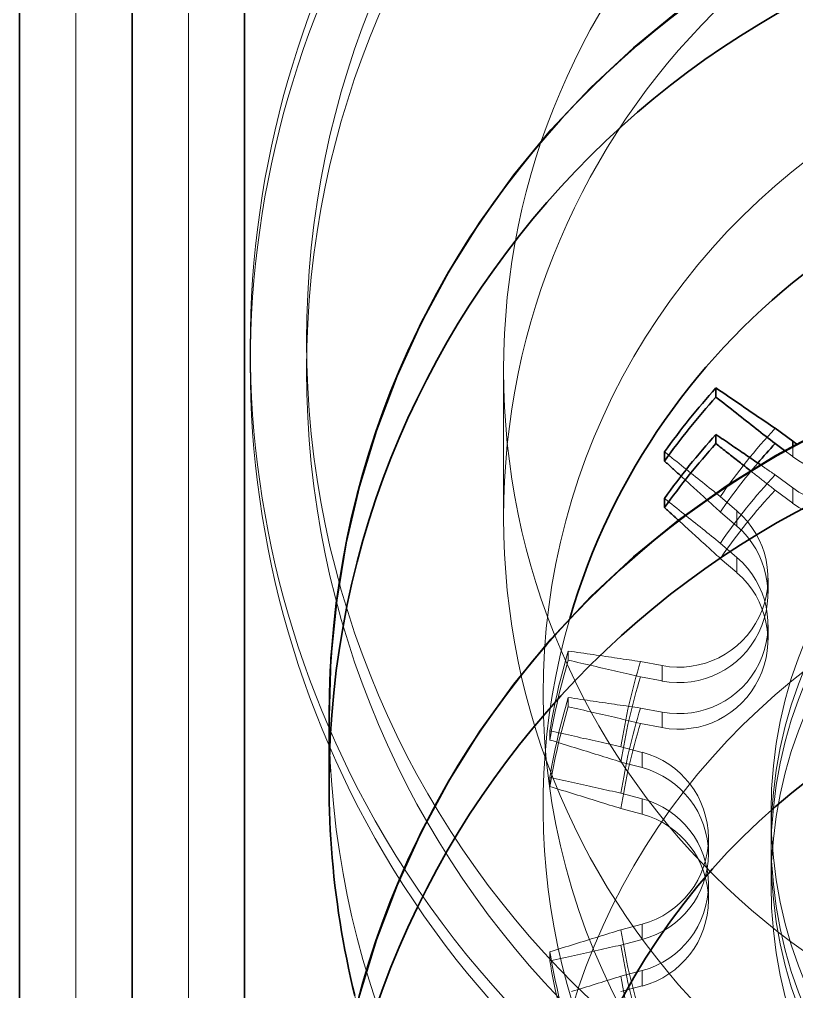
# Model space of a CAD drawing. Header units: millimetres. Extents: x 6115 to 12360, y 7255 to 12668.
# Drawn here: x 6126.9 to 6154.51, y 7746.75 to 7781.27 of the extents above; entities that cross this region are included whole.
import ezdxf

# ---------------------------------------------------------------- set-up
doc = ezdxf.new("R2010")
doc.units = ezdxf.units.MM
doc.layers.add('外形線', color=7, linetype='Continuous', lineweight=50)

msp = doc.modelspace()

# ---------------------------------------------------------------- linework, layer by layer
at = {"layer": '外形線', "linetype": 'Continuous', "lineweight": 18}
for p, q in [((6128.905, 10324.034), (6128.905, 7653.743)), ((6132.905, 10321.316), (6132.905, 7651.025)), ((6135.105, 7769.647), (6135.105, 7769.02)), ((6144.105, 7763.585), (6144.105, 7768.811)), ((6154.377, 7765.746), (6154.085, 7765.961)), ((6154.377, 7765.746), (6154.377, 7766.122)), ((6153.75, 7765.099), (6154.377, 7764.638)), ((6154.377, 7764.095), (6153.75, 7764.555)), ((6154.377, 7764.095), (6154.377, 7764.638)), ((6152.395, 7763.819), (6151.804, 7764.324)), ((6151.804, 7763.781), (6152.395, 7763.275)), ((6152.395, 7763.275), (6152.395, 7763.819)), ((6152.395, 7762.167), (6151.804, 7762.673)), ((6151.804, 7762.129), (6152.395, 7761.624)), ((6152.395, 7761.624), (6152.395, 7762.167)), ((6153.499, 7760.882), (6153.499, 7761.425)), ((6153.499, 7759.23), (6153.499, 7759.774)), ((6146.4, 7758.515), (6146.4, 7758.841)), ((6148.968, 7758.467), (6149.734, 7758.323)), ((6149.734, 7757.779), (6149.734, 7758.323)), ((6149.734, 7757.779), (6148.968, 7757.923)), ((6146.4, 7756.864), (6146.4, 7757.19)), ((6148.968, 7756.815), (6149.734, 7756.671)), ((6149.734, 7756.128), (6149.734, 7756.671)), ((6149.734, 7756.128), (6148.968, 7756.272)), ((6145.749, 7756.006), (6145.749, 7755.68)), ((6149.026, 7755.241), (6148.274, 7755.442)), ((6149.026, 7754.698), (6149.026, 7755.241)), ((6148.274, 7754.898), (6149.026, 7754.698)), ((6145.749, 7754.354), (6145.749, 7754.028)), ((6149.026, 7753.59), (6148.274, 7753.79)), ((6149.026, 7753.046), (6149.026, 7753.59)), ((6148.274, 7753.247), (6149.026, 7753.046)), ((6153.605, 7752.191), (6153.605, 7753.132)), ((6151.38, 7751.648), (6151.38, 7752.191)), ((6153.605, 7750.54), (6153.605, 7751.648)), ((6151.38, 7749.996), (6151.38, 7750.54)), ((6148.274, 7748.94), (6149.026, 7749.141)), ((6149.026, 7748.598), (6149.026, 7749.141)), ((6149.026, 7748.598), (6148.274, 7748.397)), ((6145.749, 7747.833), (6145.749, 7748.159)), ((6148.274, 7747.289), (6149.026, 7747.49)), ((6149.026, 7746.946), (6149.026, 7747.49)), ((6149.026, 7746.946), (6148.274, 7746.745))]:
    msp.add_line(p, q, dxfattribs=at).dxf.unprotected_set("ltscale", 0)
at = {"layer": '外形線', "linetype": 'Continuous', "lineweight": 35}
for p, q in [((6126.905, 7664.793), (6126.905, 10322.989)), ((6130.905, 7665.421), (6130.905, 10321.316)), ((6134.905, 10320.898), (6134.905, 7666.05)), ((6151.646, 7767.859), (6151.646, 7768.185)), ((6153.75, 7766.75), (6154.377, 7766.29)), ((6151.646, 7766.208), (6151.646, 7766.534)), ((6154.377, 7766.122), (6154.377, 7766.29)), ((6154.085, 7765.961), (6153.75, 7766.207)), ((6149.823, 7765.911), (6149.823, 7765.585)), ((6149.823, 7764.26), (6149.823, 7763.934)), ((6137.905, 7756.519), (6137.905, 7754.135))]:
    msp.add_line(p, q, dxfattribs=at).dxf.unprotected_set("ltscale", 0)
for points in [[(6150.323, 7781.575), (6148.719, 7780.266), (6147.204, 7778.855), (6145.785, 7777.348), (6144.468, 7775.752), (6143.258, 7774.073), (6142.161, 7772.318), (6141.181, 7770.496), (6140.323, 7768.613), (6139.591, 7766.678), (6138.988, 7764.699), (6138.515, 7762.685), (6138.177, 7760.644), (6137.973, 7758.586), (6137.905, 7756.519)], [(6169.605, 7770.003), (6167.534, 7769.936), (6165.472, 7769.734), (6163.428, 7769.398), (6161.41, 7768.93), (6159.427, 7768.332), (6157.487, 7767.606), (6155.599, 7766.755), (6153.77, 7765.783), (6152.009, 7764.694), (6150.323, 7763.492), (6148.719, 7762.183), (6147.204, 7760.772), (6145.785, 7759.265), (6144.468, 7757.668), (6143.258, 7755.989), (6142.161, 7754.235), (6141.181, 7752.412), (6140.323, 7750.529), (6139.591, 7748.594), (6138.988, 7746.616)], [(6151.646, 7768.185), (6151.739, 7768.122), (6151.831, 7768.059), (6151.923, 7767.997), (6152.014, 7767.935), (6152.105, 7767.873), (6152.195, 7767.811), (6152.285, 7767.75), (6152.374, 7767.689), (6152.463, 7767.628), (6152.552, 7767.567), (6152.64, 7767.507), (6152.728, 7767.447), (6152.815, 7767.388), (6152.902, 7767.328), (6152.989, 7767.269), (6153.075, 7767.211), (6153.161, 7767.152), (6153.246, 7767.094), (6153.331, 7767.036), (6153.415, 7766.978), (6153.5, 7766.921), (6153.583, 7766.864), (6153.667, 7766.807), (6153.75, 7766.75)], [(6153.75, 7766.207), (6153.667, 7766.272), (6153.583, 7766.337), (6153.5, 7766.403), (6153.415, 7766.469), (6153.331, 7766.536), (6153.246, 7766.602), (6153.161, 7766.669), (6153.075, 7766.737), (6152.989, 7766.805), (6152.902, 7766.872), (6152.815, 7766.941), (6152.728, 7767.009), (6152.64, 7767.078), (6152.552, 7767.148), (6152.463, 7767.217), (6152.374, 7767.287), (6152.285, 7767.358), (6152.195, 7767.428), (6152.105, 7767.499), (6152.014, 7767.57), (6151.923, 7767.642), (6151.831, 7767.714), (6151.739, 7767.786), (6151.646, 7767.859)], [(6151.646, 7766.534), (6151.715, 7766.487), (6151.783, 7766.441), (6151.851, 7766.394), (6151.918, 7766.348), (6151.985, 7766.302), (6152.053, 7766.257), (6152.119, 7766.211), (6152.186, 7766.166), (6152.252, 7766.12), (6152.319, 7766.075), (6152.384, 7766.03), (6152.45, 7765.985), (6152.516, 7765.941), (6152.581, 7765.896), (6152.646, 7765.852), (6152.711, 7765.808), (6152.775, 7765.764), (6152.839, 7765.72), (6152.903, 7765.676), (6152.967, 7765.632), (6153.031, 7765.589), (6153.094, 7765.546), (6153.158, 7765.503), (6153.221, 7765.46)], [(6152.87, 7765.246), (6152.821, 7765.285), (6152.771, 7765.324), (6152.722, 7765.363), (6152.672, 7765.402), (6152.622, 7765.441), (6152.572, 7765.481), (6152.522, 7765.52), (6152.471, 7765.56), (6152.421, 7765.599), (6152.37, 7765.639), (6152.319, 7765.679), (6152.268, 7765.719), (6152.217, 7765.759), (6152.166, 7765.799), (6152.115, 7765.84), (6152.063, 7765.88), (6152.012, 7765.921), (6151.96, 7765.961), (6151.908, 7766.002), (6151.856, 7766.043), (6151.804, 7766.084), (6151.751, 7766.125), (6151.699, 7766.166), (6151.646, 7766.208)], [(6149.823, 7765.585), (6149.848, 7765.563), (6149.872, 7765.54), (6149.897, 7765.518), (6149.922, 7765.495), (6149.946, 7765.473), (6149.971, 7765.45), (6149.996, 7765.428), (6150.02, 7765.406), (6150.045, 7765.383), (6150.069, 7765.361), (6150.093, 7765.339), (6150.118, 7765.317), (6150.142, 7765.294), (6150.167, 7765.272), (6150.191, 7765.25), (6150.215, 7765.228), (6150.239, 7765.206), (6150.263, 7765.184), (6150.288, 7765.162), (6150.312, 7765.14), (6150.336, 7765.118), (6150.36, 7765.096), (6150.384, 7765.074), (6150.408, 7765.052)], [(6149.823, 7763.934), (6149.844, 7763.915), (6149.864, 7763.896), (6149.885, 7763.877), (6149.906, 7763.858), (6149.927, 7763.839), (6149.947, 7763.82), (6149.968, 7763.802), (6149.988, 7763.783), (6150.009, 7763.764), (6150.03, 7763.745), (6150.05, 7763.727), (6150.071, 7763.708), (6150.091, 7763.689), (6150.112, 7763.671), (6150.132, 7763.652), (6150.152, 7763.634), (6150.173, 7763.615), (6150.193, 7763.596), (6150.213, 7763.578), (6150.234, 7763.559), (6150.254, 7763.541), (6150.274, 7763.523), (6150.295, 7763.504), (6150.315, 7763.486)], [(6138.82, 7746.606), (6138.742, 7746.927), (6138.668, 7747.249), (6138.597, 7747.572), (6138.53, 7747.896), (6138.466, 7748.22), (6138.406, 7748.545), (6138.349, 7748.871), (6138.295, 7749.197), (6138.245, 7749.524), (6138.198, 7749.851), (6138.155, 7750.179), (6138.115, 7750.507), (6138.078, 7750.836), (6138.045, 7751.165), (6138.016, 7751.494), (6137.99, 7751.823), (6137.967, 7752.153), (6137.948, 7752.483), (6137.933, 7752.813), (6137.92, 7753.144), (6137.912, 7753.474), (6137.906, 7753.805), (6137.905, 7754.135)]]:
    msp.add_lwpolyline(points, dxfattribs=at).dxf.unprotected_set("ltscale", 0)
at = {"layer": '外形線', "linetype": 'Continuous', "lineweight": 18}
for points in [[(6151.804, 7764.324), (6151.726, 7764.387), (6151.648, 7764.45), (6151.569, 7764.513), (6151.489, 7764.576), (6151.41, 7764.64), (6151.33, 7764.704), (6151.249, 7764.769), (6151.169, 7764.833), (6151.088, 7764.898), (6151.006, 7764.964), (6150.924, 7765.029), (6150.842, 7765.095), (6150.759, 7765.161), (6150.676, 7765.228), (6150.593, 7765.295), (6150.509, 7765.362), (6150.424, 7765.43), (6150.34, 7765.497), (6150.255, 7765.566), (6150.169, 7765.634), (6150.083, 7765.703), (6149.997, 7765.772), (6149.91, 7765.841), (6149.823, 7765.911)], [(6153.75, 7764.555), (6153.714, 7764.583), (6153.678, 7764.611), (6153.642, 7764.64), (6153.606, 7764.668), (6153.57, 7764.696), (6153.534, 7764.725), (6153.498, 7764.753), (6153.461, 7764.782), (6153.425, 7764.81), (6153.388, 7764.839), (6153.352, 7764.868), (6153.315, 7764.896), (6153.279, 7764.925), (6153.242, 7764.954), (6153.205, 7764.983), (6153.168, 7765.012), (6153.131, 7765.041), (6153.094, 7765.07), (6153.057, 7765.099), (6153.02, 7765.129), (6152.983, 7765.158), (6152.945, 7765.187), (6152.908, 7765.217), (6152.87, 7765.246)], [(6153.221, 7765.46), (6153.243, 7765.444), (6153.265, 7765.429), (6153.288, 7765.414), (6153.31, 7765.399), (6153.332, 7765.384), (6153.354, 7765.368), (6153.376, 7765.353), (6153.399, 7765.338), (6153.421, 7765.323), (6153.443, 7765.308), (6153.465, 7765.293), (6153.487, 7765.278), (6153.509, 7765.263), (6153.531, 7765.248), (6153.553, 7765.233), (6153.575, 7765.218), (6153.597, 7765.203), (6153.619, 7765.188), (6153.641, 7765.173), (6153.663, 7765.158), (6153.684, 7765.143), (6153.706, 7765.128), (6153.728, 7765.114), (6153.75, 7765.099)], [(6150.408, 7765.052), (6150.468, 7764.997), (6150.529, 7764.942), (6150.589, 7764.888), (6150.649, 7764.833), (6150.708, 7764.779), (6150.768, 7764.725), (6150.827, 7764.671), (6150.886, 7764.617), (6150.945, 7764.563), (6151.004, 7764.51), (6151.062, 7764.457), (6151.12, 7764.404), (6151.178, 7764.351), (6151.236, 7764.298), (6151.294, 7764.246), (6151.351, 7764.193), (6151.409, 7764.141), (6151.466, 7764.089), (6151.523, 7764.037), (6151.579, 7763.986), (6151.636, 7763.934), (6151.692, 7763.883), (6151.748, 7763.832), (6151.804, 7763.781)], [(6151.804, 7762.673), (6151.726, 7762.735), (6151.648, 7762.798), (6151.569, 7762.861), (6151.489, 7762.925), (6151.41, 7762.989), (6151.33, 7763.053), (6151.249, 7763.117), (6151.169, 7763.182), (6151.088, 7763.247), (6151.006, 7763.312), (6150.924, 7763.378), (6150.842, 7763.444), (6150.759, 7763.51), (6150.676, 7763.576), (6150.593, 7763.643), (6150.509, 7763.711), (6150.424, 7763.778), (6150.34, 7763.846), (6150.255, 7763.914), (6150.169, 7763.982), (6150.083, 7764.051), (6149.997, 7764.12), (6149.91, 7764.19), (6149.823, 7764.26)], [(6150.315, 7763.486), (6150.379, 7763.427), (6150.444, 7763.368), (6150.508, 7763.31), (6150.572, 7763.251), (6150.636, 7763.193), (6150.699, 7763.135), (6150.763, 7763.078), (6150.826, 7763.02), (6150.888, 7762.963), (6150.951, 7762.906), (6151.013, 7762.849), (6151.076, 7762.793), (6151.137, 7762.736), (6151.199, 7762.68), (6151.261, 7762.624), (6151.322, 7762.568), (6151.383, 7762.513), (6151.444, 7762.457), (6151.504, 7762.402), (6151.565, 7762.347), (6151.625, 7762.292), (6151.685, 7762.238), (6151.745, 7762.183), (6151.804, 7762.129)], [(6146.4, 7758.841), (6146.513, 7758.825), (6146.625, 7758.809), (6146.737, 7758.792), (6146.848, 7758.776), (6146.959, 7758.76), (6147.069, 7758.744), (6147.179, 7758.728), (6147.288, 7758.712), (6147.397, 7758.696), (6147.505, 7758.68), (6147.613, 7758.664), (6147.72, 7758.649), (6147.827, 7758.633), (6147.933, 7758.618), (6148.039, 7758.602), (6148.144, 7758.587), (6148.249, 7758.572), (6148.353, 7758.557), (6148.457, 7758.541), (6148.56, 7758.526), (6148.663, 7758.511), (6148.765, 7758.496), (6148.867, 7758.482), (6148.968, 7758.467)], [(6148.968, 7757.923), (6148.867, 7757.947), (6148.765, 7757.97), (6148.663, 7757.994), (6148.56, 7758.017), (6148.457, 7758.041), (6148.353, 7758.065), (6148.249, 7758.089), (6148.144, 7758.113), (6148.039, 7758.137), (6147.933, 7758.162), (6147.827, 7758.186), (6147.72, 7758.211), (6147.613, 7758.236), (6147.505, 7758.26), (6147.397, 7758.285), (6147.288, 7758.31), (6147.179, 7758.336), (6147.069, 7758.361), (6146.959, 7758.386), (6146.848, 7758.412), (6146.737, 7758.438), (6146.625, 7758.463), (6146.513, 7758.489), (6146.4, 7758.515)], [(6146.4, 7757.19), (6146.513, 7757.173), (6146.625, 7757.157), (6146.737, 7757.141), (6146.848, 7757.124), (6146.959, 7757.108), (6147.069, 7757.092), (6147.179, 7757.076), (6147.288, 7757.06), (6147.397, 7757.044), (6147.505, 7757.029), (6147.613, 7757.013), (6147.72, 7756.997), (6147.827, 7756.982), (6147.933, 7756.966), (6148.039, 7756.951), (6148.144, 7756.935), (6148.249, 7756.92), (6148.353, 7756.905), (6148.457, 7756.89), (6148.56, 7756.875), (6148.663, 7756.86), (6148.765, 7756.845), (6148.867, 7756.83), (6148.968, 7756.815)], [(6148.968, 7756.272), (6148.867, 7756.295), (6148.765, 7756.319), (6148.663, 7756.342), (6148.56, 7756.366), (6148.457, 7756.39), (6148.353, 7756.414), (6148.249, 7756.438), (6148.144, 7756.462), (6148.039, 7756.486), (6147.933, 7756.51), (6147.827, 7756.535), (6147.72, 7756.559), (6147.613, 7756.584), (6147.505, 7756.609), (6147.397, 7756.634), (6147.288, 7756.659), (6147.179, 7756.684), (6147.069, 7756.709), (6146.959, 7756.735), (6146.848, 7756.76), (6146.737, 7756.786), (6146.625, 7756.812), (6146.513, 7756.838), (6146.4, 7756.864)], [(6148.274, 7755.442), (6148.174, 7755.464), (6148.074, 7755.486), (6147.973, 7755.509), (6147.872, 7755.531), (6147.771, 7755.554), (6147.669, 7755.577), (6147.567, 7755.6), (6147.464, 7755.623), (6147.36, 7755.646), (6147.256, 7755.669), (6147.152, 7755.692), (6147.047, 7755.716), (6146.942, 7755.739), (6146.836, 7755.763), (6146.73, 7755.787), (6146.623, 7755.811), (6146.515, 7755.835), (6146.407, 7755.859), (6146.299, 7755.883), (6146.19, 7755.907), (6146.08, 7755.932), (6145.97, 7755.956), (6145.86, 7755.981), (6145.749, 7756.006)], [(6145.749, 7755.68), (6145.86, 7755.645), (6145.97, 7755.611), (6146.08, 7755.577), (6146.19, 7755.543), (6146.299, 7755.509), (6146.407, 7755.476), (6146.515, 7755.442), (6146.623, 7755.409), (6146.73, 7755.376), (6146.836, 7755.343), (6146.942, 7755.31), (6147.047, 7755.278), (6147.152, 7755.245), (6147.256, 7755.213), (6147.36, 7755.181), (6147.464, 7755.149), (6147.567, 7755.117), (6147.669, 7755.085), (6147.771, 7755.054), (6147.872, 7755.022), (6147.973, 7754.991), (6148.074, 7754.96), (6148.174, 7754.929), (6148.274, 7754.898)], [(6148.274, 7753.79), (6148.174, 7753.812), (6148.074, 7753.835), (6147.973, 7753.857), (6147.872, 7753.88), (6147.771, 7753.902), (6147.669, 7753.925), (6147.567, 7753.948), (6147.464, 7753.971), (6147.36, 7753.994), (6147.256, 7754.017), (6147.152, 7754.041), (6147.047, 7754.064), (6146.942, 7754.088), (6146.836, 7754.111), (6146.73, 7754.135), (6146.623, 7754.159), (6146.515, 7754.183), (6146.407, 7754.207), (6146.299, 7754.231), (6146.19, 7754.256), (6146.08, 7754.28), (6145.97, 7754.305), (6145.86, 7754.329), (6145.749, 7754.354)], [(6145.749, 7754.028), (6145.86, 7753.994), (6145.97, 7753.96), (6146.08, 7753.925), (6146.19, 7753.892), (6146.299, 7753.858), (6146.407, 7753.824), (6146.515, 7753.791), (6146.623, 7753.758), (6146.73, 7753.725), (6146.836, 7753.692), (6146.942, 7753.659), (6147.047, 7753.626), (6147.152, 7753.594), (6147.256, 7753.561), (6147.36, 7753.529), (6147.464, 7753.497), (6147.567, 7753.465), (6147.669, 7753.434), (6147.771, 7753.402), (6147.872, 7753.371), (6147.973, 7753.34), (6148.074, 7753.308), (6148.174, 7753.277), (6148.274, 7753.247)], [(6145.749, 7748.159), (6145.86, 7748.193), (6145.97, 7748.227), (6146.08, 7748.262), (6146.19, 7748.295), (6146.299, 7748.329), (6146.407, 7748.363), (6146.515, 7748.396), (6146.623, 7748.429), (6146.73, 7748.462), (6146.836, 7748.495), (6146.942, 7748.528), (6147.047, 7748.561), (6147.152, 7748.593), (6147.256, 7748.626), (6147.36, 7748.658), (6147.464, 7748.69), (6147.567, 7748.722), (6147.669, 7748.753), (6147.771, 7748.785), (6147.872, 7748.816), (6147.973, 7748.848), (6148.074, 7748.879), (6148.174, 7748.91), (6148.274, 7748.94)], [(6148.274, 7748.397), (6148.174, 7748.375), (6148.074, 7748.352), (6147.973, 7748.33), (6147.872, 7748.307), (6147.771, 7748.285), (6147.669, 7748.262), (6147.567, 7748.239), (6147.464, 7748.216), (6147.36, 7748.193), (6147.256, 7748.17), (6147.152, 7748.146), (6147.047, 7748.123), (6146.942, 7748.099), (6146.836, 7748.076), (6146.73, 7748.052), (6146.623, 7748.028), (6146.515, 7748.004), (6146.407, 7747.98), (6146.299, 7747.956), (6146.19, 7747.931), (6146.08, 7747.907), (6145.97, 7747.882), (6145.86, 7747.858), (6145.749, 7747.833)], [(6146.515, 7746.745), (6146.623, 7746.778), (6146.73, 7746.811), (6146.836, 7746.844), (6146.942, 7746.877), (6147.047, 7746.909), (6147.152, 7746.942), (6147.256, 7746.974), (6147.36, 7747.006), (6147.464, 7747.038), (6147.567, 7747.07), (6147.669, 7747.102), (6147.771, 7747.133), (6147.872, 7747.165), (6147.973, 7747.196), (6148.074, 7747.227), (6148.174, 7747.258), (6148.274, 7747.289)]]:
    msp.add_lwpolyline(points, dxfattribs=at).dxf.unprotected_set("ltscale", 0)
for centre, major_axis, ratio, start_param, end_param in [((6169.605, 7769.647), (-34.5, 0), 0.994522, 3.406115, 6.796093), ((6169.605, 7769.02), (34.5, 0), 0.994522, 0.264523, 3.6545), ((6169.605, 7757.313), (-24.1, 0), 0.994522, 4.712389, 7.853982), ((6169.605, 7769.647), (34.5, 0), 0.994522, 3.6545, 6.283185), ((6156.262, 7768.287), (2.91, 1.263), 0.996271, 3.665191, 6.283185), ((6156.262, 7767.179), (2.545, -1.888), 0.998382, 4.712389, 7.330383), ((6156.262, 7766.636), (2.91, 1.263), 0.996271, 3.665191, 6.283185), ((6169.605, 7752.191), (21.58, 0), 0.994522, 2.396041, 2.540748), ((6169.605, 7751.648), (21.58, 0), 0.994522, 2.438938, 2.540748), ((6169.605, 7750.54), (21.58, 0), 0.994522, 2.396041, 2.540748), ((6169.605, 7749.996), (21.58, 0), 0.994522, 2.396041, 2.540748), ((6150.324, 7761.425), (3.118, -0.593), 0.9949, 4.712389, 7.330383), ((6169.605, 7739.23), (-24.1, 0), 0.994522, 4.712389, 7.853982), ((6150.324, 7760.882), (2.395, -2.073), 0.999182, 5.235988, 7.853982), ((6150.324, 7759.774), (3.118, -0.593), 0.9949, 4.712389, 7.330383), ((6150.324, 7759.23), (2.395, -2.073), 0.999182, 5.235988, 7.853982), ((6169.605, 7769.02), (34.5, 0), 0.994522, 3.6545, 6.018663), ((6169.605, 7753.341), (-24.1, 0), 0.994522, 6.001685, 7.853982), ((6169.605, 7752.082), (-24.18, 0), 0.994522, 5.998274, 6.119298), ((6169.605, 7751.756), (-24.18, 0), 0.994522, 5.998274, 6.119298), ((6169.605, 7752.191), (-21.58, 0), 0.994522, 5.986432, 6.131139), ((6169.605, 7751.648), (-21.58, 0), 0.994522, 5.986432, 6.131139), ((6169.605, 7750.431), (-24.18, 0), 0.994522, 5.998274, 6.119298), ((6169.605, 7750.105), (-24.18, 0), 0.994522, 5.998274, 6.119298), ((6169.605, 7750.54), (-21.58, 0), 0.994522, 5.986432, 6.131139), ((6169.605, 7756.519), (-31.7, 0), 0.994522, 0, 1.570796), ((6169.605, 7749.996), (-21.58, 0), 0.994522, 5.986432, 6.131139), ((6148.205, 7752.191), (3.065, 0.826), 0.995254, 4.712389, 7.330383), ((6148.205, 7751.648), (3.065, -0.826), 0.995254, 5.235988, 7.853982), ((6169.605, 7754.135), (-31.7, 0), 0.994522, 0, 1.570796), ((6148.205, 7750.54), (3.065, 0.826), 0.995254, 4.712389, 7.330383), ((6148.205, 7749.996), (3.065, -0.826), 0.995254, 5.235988, 7.853982), ((6169.605, 7752.191), (-21.58, 0), 0.994522, 0.152046, 0.296753), ((6169.605, 7751.648), (-21.58, 0), 0.994522, 0.152046, 0.296753), ((6169.605, 7752.082), (-24.18, 0), 0.994522, 0.163888, 0.284911), ((6169.605, 7751.756), (-24.18, 0), 0.994522, 0.163888, 0.284911), ((6169.605, 7750.54), (-21.58, 0), 0.994522, 0.152046, 0.296753)]:
    msp.add_ellipse(centre, major_axis=major_axis, ratio=ratio, start_param=start_param, end_param=end_param, dxfattribs=at).dxf.unprotected_set("ltscale", 0)
for centre, major_axis in [((6169.605, 7769.856), (-32.5, 0)), ((6169.605, 7768.811), (-32.5, 0)), ((6169.605, 7768.811), (-25.5, 0)), ((6169.605, 7763.585), (-25.5, 0)), ((6169.605, 7753.132), (16, 0)), ((6169.605, 7752.191), (16, 0)), ((6169.605, 7751.648), (16, 0)), ((6169.605, 7750.54), (16, 0))]:
    msp.add_ellipse(centre, major_axis=major_axis, ratio=0.994522, dxfattribs=at).dxf.unprotected_set("ltscale", 0)
at = {"layer": '外形線', "linetype": 'Continuous', "lineweight": 35}
for centre, major_axis, ratio, start_param, end_param in [((6169.605, 7756.519), (-31.7, 0), 0.994522, 4.712389, 6.283185), ((6169.605, 7754.135), (-31.7, 0), 0.994522, 4.712389, 6.283185), ((6169.605, 7753.341), (-24.1, 0), 0.994522, 4.712389, 6.001685), ((6169.605, 7738.435), (-31.7, 0), 0.994522, 4.712389, 6.283185), ((6169.605, 7752.082), (24.18, 0), 0.994522, 2.407882, 2.528906), ((6169.605, 7751.756), (24.18, 0), 0.994522, 2.407882, 2.528906), ((6169.605, 7736.052), (-31.7, 0), 0.994522, 4.712389, 6.283185), ((6169.605, 7750.431), (24.18, 0), 0.994522, 2.407882, 2.528906), ((6156.262, 7768.831), (2.545, -1.888), 0.998382, 4.712389, 4.764526), ((6169.605, 7750.105), (24.18, 0), 0.994522, 2.407882, 2.528906), ((6169.605, 7751.648), (21.58, 0), 0.994522, 2.396041, 2.438938), ((6169.605, 7735.257), (-24.1, 0), 0.994522, 4.712389, 7.853982)]:
    msp.add_ellipse(centre, major_axis=major_axis, ratio=ratio, start_param=start_param, end_param=end_param, dxfattribs=at).dxf.unprotected_set("ltscale", 0)

doc.saveas('drawing.dxf')
